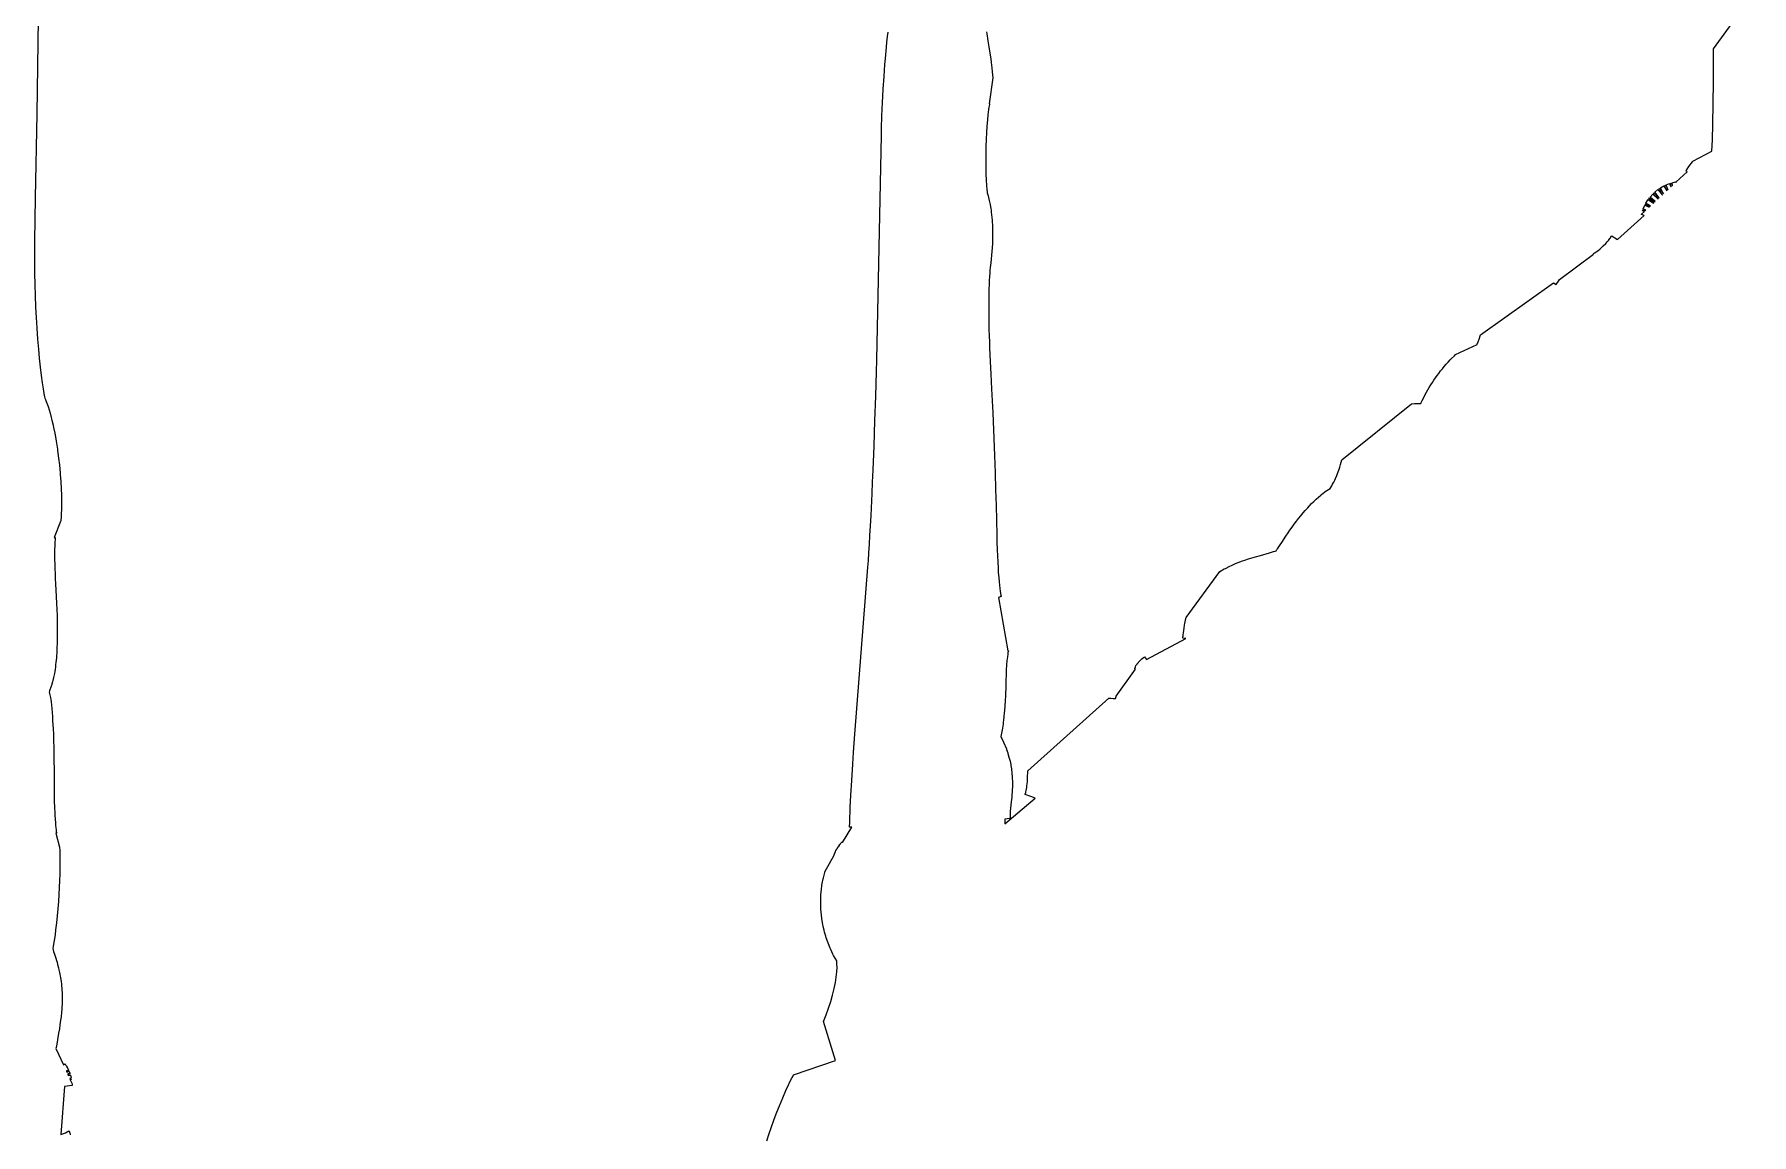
# Model space of a CAD drawing. Header units: metres. Extents: x -0.5 to 50.5, y -0.5 to 50.3.
# Drawn here: x 25.79 to 41.88, y 11.58 to 21.88 of the extents above; entities that cross this region are included whole.
import ezdxf

# ---------------------------------------------------------------- set-up
doc = ezdxf.new("R2010")
doc.units = ezdxf.units.M

msp = doc.modelspace()

# ---------------------------------------------------------------- linework, layer by layer
for p, q in [((41.5265, 21.7468), (41.8842, 22.2421)), ((25.8315, 22.0283), (25.8172, 21.14)), ((33.7882, 21.8624), (33.7932, 21.9048)), ((34.7167, 21.9088), (34.7208, 21.8713)), ((33.7682, 21.6591), (33.7778, 21.7643)), ((33.7778, 21.7643), (33.7826, 21.8114)), ((33.7826, 21.8114), (33.7882, 21.8624)), ((34.7208, 21.8713), (34.7245, 21.8437)), ((34.7245, 21.8437), (34.7276, 21.8241)), ((34.7276, 21.8241), (34.7376, 21.768)), ((34.7376, 21.768), (34.7476, 21.7066)), ((41.5267, 21.6679), (41.5265, 21.7468)), ((33.7553, 21.4879), (33.7637, 21.603)), ((33.7637, 21.603), (33.7682, 21.6591)), ((34.7476, 21.7066), (34.7553, 21.6546)), ((34.7553, 21.6546), (34.7598, 21.6204)), ((34.7598, 21.6204), (34.7658, 21.5698)), ((34.7658, 21.5698), (34.7695, 21.5325)), ((41.5261, 21.4415), (41.5267, 21.6679)), ((33.7479, 21.3699), (33.7553, 21.4879)), ((34.7737, 21.4761), (34.7392, 21.2341)), ((34.7695, 21.5325), (34.7719, 21.5043)), ((34.7719, 21.5043), (34.7737, 21.4761)), ((41.5243, 21.2333), (41.5261, 21.4415)), ((33.7384, 21.1845), (33.7413, 21.245)), ((33.7413, 21.245), (33.7443, 21.3057)), ((33.7443, 21.3057), (33.7479, 21.3699)), ((25.8172, 21.14), (25.8033, 20.3538)), ((33.7319, 21.0032), (33.736, 21.1223)), ((33.736, 21.1223), (33.7384, 21.1845)), ((34.7238, 21.0833), (34.7192, 21.0228)), ((34.7284, 21.1313), (34.7238, 21.0833)), ((34.7341, 21.1787), (34.7284, 21.1313)), ((34.7378, 21.2033), (34.7341, 21.1787)), ((34.7402, 21.215), (34.7378, 21.2033)), ((34.7392, 21.2341), (34.7438, 21.2332)), ((34.7439, 21.2282), (34.7402, 21.215)), ((34.7438, 21.2332), (34.7429, 21.2285)), ((34.7429, 21.2285), (34.7439, 21.2282)), ((41.521, 21.0429), (41.5243, 21.2333)), ((33.6868, 18.8368), (33.7304, 20.9411)), ((33.7304, 20.9411), (33.7319, 21.0032)), ((34.7157, 20.9643), (34.7128, 20.9031)), ((34.7192, 21.0228), (34.7157, 20.9643)), ((41.5166, 20.8957), (41.521, 21.0429)), ((34.7088, 20.7658), (34.7082, 20.6969)), ((34.7102, 20.8292), (34.7088, 20.7658)), ((34.7128, 20.9031), (34.7102, 20.8292)), ((41.3344, 20.6954), (41.5115, 20.7911)), ((41.5115, 20.7911), (41.5166, 20.8957)), ((34.7082, 20.6969), (34.7084, 20.6411)), ((34.7084, 20.6411), (34.7096, 20.5742)), ((41.1779, 20.5016), (41.2814, 20.5975)), ((41.2684, 20.6061), (41.2729, 20.613)), ((41.2814, 20.5975), (41.2684, 20.6061)), ((41.2729, 20.613), (41.2751, 20.6161)), ((41.2751, 20.6161), (41.2786, 20.6214)), ((41.2786, 20.6214), (41.2966, 20.6474)), ((41.2966, 20.6474), (41.3312, 20.6915)), ((41.3312, 20.6915), (41.3344, 20.6954)), ((34.7096, 20.5742), (34.7115, 20.5214)), ((34.7115, 20.5214), (34.7145, 20.4667)), ((34.7145, 20.4667), (34.7172, 20.4337)), ((41.0129, 20.4337), (41.0221, 20.4401)), ((41.0221, 20.4401), (41.0567, 20.3896)), ((41.0287, 20.4454), (41.0617, 20.4644)), ((41.0594, 20.3919), (41.0287, 20.4454)), ((41.0617, 20.4644), (41.088, 20.4184)), ((41.0685, 20.4667), (41.0788, 20.4716)), ((41.0902, 20.4205), (41.0685, 20.4667)), ((41.0788, 20.4716), (41.099, 20.4287)), ((41.0831, 20.4742), (41.1151, 20.4867)), ((41.1003, 20.4298), (41.0831, 20.4742)), ((41.1151, 20.4867), (41.1274, 20.4549)), ((41.1216, 20.4881), (41.1328, 20.4915)), ((41.1307, 20.458), (41.1216, 20.4881)), ((41.1274, 20.4549), (41.1307, 20.458)), ((41.1328, 20.4915), (41.1403, 20.4668)), ((41.1379, 20.4937), (41.1717, 20.5014)), ((41.1433, 20.4697), (41.1379, 20.4937)), ((41.1403, 20.4668), (41.1433, 20.4697)), ((41.1717, 20.5014), (41.1728, 20.4969)), ((41.1728, 20.4969), (41.1773, 20.5011)), ((41.1773, 20.5011), (41.1773, 20.5016)), ((41.1773, 20.5016), (41.1779, 20.5016)), ((25.8033, 20.3538), (25.795, 19.9484)), ((34.7172, 20.4337), (34.7206, 20.4049)), ((34.7206, 20.4049), (34.7217, 20.3989)), ((34.7217, 20.3989), (34.7296, 20.3716)), ((34.7296, 20.3716), (34.7333, 20.3573)), ((34.7333, 20.3573), (34.7405, 20.3278)), ((34.7405, 20.3278), (34.7458, 20.3027)), ((34.7458, 20.3027), (34.7484, 20.2894)), ((34.7484, 20.2894), (34.7521, 20.269)), ((40.8681, 20.2503), (40.8828, 20.2835)), ((40.8828, 20.2835), (40.923, 20.2657)), ((40.8863, 20.2887), (40.8918, 20.2988)), ((40.9252, 20.2678), (40.8863, 20.2887)), ((40.8918, 20.2988), (40.9342, 20.2761)), ((40.894, 20.3046), (40.9146, 20.3369)), ((40.936, 20.2777), (40.894, 20.3046)), ((40.9146, 20.3369), (40.965, 20.3046)), ((40.9209, 20.344), (40.9278, 20.3529)), ((40.9684, 20.3077), (40.9209, 20.344)), ((40.9278, 20.3529), (40.9768, 20.3155)), ((40.9321, 20.3597), (40.9569, 20.3874)), ((40.9791, 20.3176), (40.9321, 20.3597)), ((40.9342, 20.2761), (40.936, 20.2777)), ((40.9569, 20.3874), (41.0064, 20.343)), ((40.9624, 20.3915), (40.9704, 20.3992)), ((41.0077, 20.3441), (40.9624, 20.3915)), ((40.965, 20.3046), (40.9684, 20.3077)), ((40.9704, 20.3992), (41.0159, 20.3517)), ((40.9762, 20.4058), (41.0061, 20.43)), ((41.0182, 20.3539), (40.9762, 20.4058)), ((40.9768, 20.3155), (40.9791, 20.3176)), ((41.0061, 20.43), (41.0465, 20.38)), ((41.0064, 20.343), (41.0077, 20.3441)), ((41.0484, 20.3819), (41.0129, 20.4337)), ((41.0159, 20.3517), (41.0182, 20.3539)), ((41.0465, 20.38), (41.0484, 20.3819)), ((41.0567, 20.3896), (41.0594, 20.3919)), ((41.088, 20.4184), (41.0902, 20.4205)), ((41.099, 20.4287), (41.1003, 20.4298)), ((34.7521, 20.269), (34.7546, 20.2541)), ((34.7546, 20.2541), (34.7577, 20.2334)), ((34.7577, 20.2334), (34.7601, 20.2157)), ((34.7601, 20.2157), (34.7623, 20.1974)), ((34.7623, 20.1974), (34.7655, 20.167)), ((34.7655, 20.167), (34.7673, 20.1476)), ((34.7673, 20.1476), (34.7687, 20.128)), ((34.7687, 20.128), (34.7706, 20.096)), ((40.6272, 19.9632), (40.8756, 20.189)), ((40.8514, 20.1957), (40.8528, 20.2007)), ((40.8756, 20.189), (40.8514, 20.1957)), ((40.8528, 20.2007), (40.8801, 20.226)), ((40.8624, 20.2322), (40.8664, 20.2436)), ((40.8801, 20.226), (40.8624, 20.2322)), ((40.8664, 20.2436), (40.89, 20.2352)), ((40.894, 20.2389), (40.8681, 20.2503)), ((40.89, 20.2352), (40.894, 20.2389)), ((40.923, 20.2657), (40.9252, 20.2678)), ((34.7706, 20.096), (34.7716, 20.0743)), ((34.7725, 19.9742), (34.7709, 19.9243)), ((34.7716, 20.0743), (34.7726, 20.0292)), ((34.7727, 19.9917), (34.7725, 19.9742)), ((34.7726, 20.0292), (34.7727, 19.9917)), ((40.5313, 19.9411), (40.5415, 19.9528)), ((40.5415, 19.9528), (40.5563, 19.971)), ((40.5563, 19.971), (40.5625, 19.9794)), ((40.5625, 19.9794), (40.5631, 19.9808)), ((40.5631, 19.9808), (40.5634, 19.9806)), ((40.5634, 19.9806), (40.566, 19.9855)), ((40.566, 19.9855), (40.5663, 19.9854)), ((40.5663, 19.9854), (40.5716, 19.9948)), ((40.5716, 19.9948), (40.5724, 19.9943)), ((40.5724, 19.9943), (40.5737, 19.9963)), ((40.5737, 19.9963), (40.603, 19.9769)), ((40.603, 19.9769), (40.6272, 19.9632)), ((25.795, 19.9484), (25.7942, 19.8447)), ((25.7942, 19.8447), (25.7945, 19.7446)), ((34.7633, 19.815), (34.7594, 19.7778)), ((34.7664, 19.8506), (34.7633, 19.815)), ((34.7688, 19.885), (34.7664, 19.8506)), ((34.7709, 19.9243), (34.7688, 19.885)), ((40.0849, 19.587), (40.4026, 19.8259)), ((40.4005, 19.8293), (40.4024, 19.8305)), ((40.4026, 19.8259), (40.4005, 19.8293)), ((40.402, 19.8313), (40.4093, 19.8352)), ((40.4024, 19.8305), (40.402, 19.8313)), ((40.4092, 19.8354), (40.4129, 19.8371)), ((40.4093, 19.8352), (40.4092, 19.8354)), ((40.4127, 19.8376), (40.4169, 19.8394)), ((40.4129, 19.8371), (40.4127, 19.8376)), ((40.4169, 19.8394), (40.4284, 19.8472)), ((40.4284, 19.8472), (40.4417, 19.8573)), ((40.4417, 19.8573), (40.464, 19.8757)), ((40.464, 19.8757), (40.4788, 19.8887)), ((40.4788, 19.8887), (40.4937, 19.9026)), ((40.4937, 19.9026), (40.5168, 19.9257)), ((40.5168, 19.9257), (40.5313, 19.9411)), ((25.7945, 19.7446), (25.7959, 19.6489)), ((25.7959, 19.6489), (25.7985, 19.5381)), ((34.745, 19.6519), (34.7427, 19.6162)), ((34.7468, 19.6742), (34.745, 19.6519)), ((34.7496, 19.701), (34.7468, 19.6742)), ((34.7551, 19.7429), (34.7496, 19.701)), ((34.7594, 19.7778), (34.7551, 19.7429)), ((25.7985, 19.5381), (25.8017, 19.44)), ((34.7381, 19.4933), (34.7373, 19.4531)), ((34.7397, 19.544), (34.7381, 19.4933)), ((34.741, 19.5792), (34.7397, 19.544)), ((34.7427, 19.6162), (34.741, 19.5792)), ((39.3436, 19.0693), (40.028, 19.5565)), ((40.028, 19.5565), (40.0524, 19.5403)), ((40.0524, 19.5403), (40.0589, 19.55)), ((40.0589, 19.55), (40.0738, 19.5716)), ((40.0738, 19.5716), (40.0849, 19.587)), ((25.8017, 19.44), (25.8063, 19.3295)), ((25.8063, 19.3295), (25.8112, 19.234)), ((34.7367, 19.3981), (34.7363, 19.35)), ((34.7363, 19.35), (34.7364, 19.2954)), ((34.7373, 19.4531), (34.7367, 19.3981)), ((25.8112, 19.234), (25.8173, 19.1335)), ((34.7364, 19.2954), (34.7368, 19.2394)), ((34.7368, 19.2394), (34.7375, 19.1817)), ((34.7375, 19.1817), (34.7386, 19.1233)), ((25.8173, 19.1335), (25.8245, 19.0289)), ((25.8245, 19.0289), (25.832, 18.9354)), ((34.7386, 19.1233), (34.7402, 19.0598)), ((34.7402, 19.0598), (34.7419, 19.0006)), ((34.7419, 19.0006), (34.7439, 18.9455)), ((39.3126, 18.9819), (39.3213, 19.0044)), ((39.3213, 19.0044), (39.3302, 19.0295)), ((39.3302, 19.0295), (39.3436, 19.0693)), ((25.832, 18.9354), (25.8396, 18.8521)), ((25.8396, 18.8521), (25.8482, 18.7688)), ((33.6841, 18.7237), (33.6868, 18.8368)), ((34.7439, 18.9455), (34.7464, 18.8852)), ((34.7464, 18.8852), (34.7494, 18.8214)), ((39.0397, 18.8143), (39.0587, 18.8347)), ((39.0587, 18.8347), (39.0733, 18.8497)), ((39.0733, 18.8497), (39.0988, 18.8746)), ((39.0988, 18.8746), (39.1105, 18.8856)), ((39.1105, 18.8856), (39.312, 18.9805)), ((39.312, 18.9805), (39.3126, 18.9819)), ((25.8482, 18.7688), (25.8575, 18.6893)), ((25.8575, 18.6893), (25.8669, 18.62)), ((33.6778, 18.4948), (33.6841, 18.7237)), ((34.7494, 18.8214), (34.7561, 18.7012)), ((34.7561, 18.7012), (34.7633, 18.5632)), ((38.9073, 18.6461), (38.9215, 18.6665)), ((38.9215, 18.6665), (38.9387, 18.6905)), ((38.9387, 18.6905), (38.9526, 18.7094)), ((38.9526, 18.7094), (38.9703, 18.7323)), ((38.9703, 18.7323), (38.9866, 18.7527)), ((38.9866, 18.7527), (39.0045, 18.7743)), ((39.0045, 18.7743), (39.0231, 18.7958)), ((39.0231, 18.7958), (39.0397, 18.8143)), ((25.8669, 18.62), (25.8754, 18.5652)), ((25.8754, 18.5652), (25.8837, 18.5195)), ((25.8837, 18.5195), (25.8905, 18.4887)), ((34.7633, 18.5632), (34.7738, 18.3385)), ((38.812, 18.4844), (38.8227, 18.5052)), ((38.8227, 18.5052), (38.8369, 18.5318)), ((38.8369, 18.5318), (38.8502, 18.5552)), ((38.8502, 18.5552), (38.8639, 18.5783)), ((38.8639, 18.5783), (38.879, 18.6028)), ((38.879, 18.6028), (38.8925, 18.6239)), ((38.8925, 18.6239), (38.9073, 18.6461)), ((25.8905, 18.4887), (25.8934, 18.4782)), ((25.8934, 18.4782), (25.898, 18.4658)), ((25.898, 18.4658), (25.9061, 18.4455)), ((25.9061, 18.4455), (25.9229, 18.3986)), ((25.9229, 18.3986), (25.9326, 18.3683)), ((25.9326, 18.3683), (25.9419, 18.3368)), ((33.6705, 18.2642), (33.6778, 18.4948)), ((38.0434, 17.8982), (38.6976, 18.4249)), ((38.6976, 18.4249), (38.7261, 18.4263)), ((38.7261, 18.4263), (38.762, 18.4275)), ((38.762, 18.4275), (38.7857, 18.428)), ((38.7857, 18.428), (38.789, 18.4358)), ((38.789, 18.4358), (38.7972, 18.4539)), ((38.7972, 18.4539), (38.812, 18.4844)), ((25.9419, 18.3368), (25.9531, 18.2953)), ((25.9531, 18.2953), (25.9595, 18.2696)), ((25.9595, 18.2696), (25.9702, 18.2232)), ((25.9702, 18.2232), (25.9744, 18.2033)), ((25.9744, 18.2033), (25.985, 18.1508)), ((33.6622, 18.0301), (33.6705, 18.2642)), ((34.7738, 18.3385), (34.7805, 18.1801)), ((25.985, 18.1508), (25.9885, 18.1324)), ((25.9885, 18.1324), (25.9988, 18.073)), ((25.9988, 18.073), (26.0098, 18.0008)), ((33.6531, 17.8019), (33.6622, 18.0301)), ((34.7805, 18.1801), (34.7899, 17.9388)), ((26.0098, 18.0008), (26.0117, 17.9875)), ((26.0117, 17.9875), (26.0214, 17.9138)), ((26.0214, 17.9138), (26.0284, 17.8523)), ((34.7899, 17.9388), (34.7956, 17.7776)), ((38.0318, 17.8553), (38.0434, 17.8982)), ((26.0284, 17.8523), (26.0359, 17.774)), ((26.0359, 17.774), (26.0371, 17.7606)), ((26.0371, 17.7606), (26.0417, 17.7006)), ((26.0417, 17.7006), (26.0426, 17.6864)), ((33.6484, 17.6913), (33.6531, 17.8019)), ((34.7956, 17.7776), (34.8007, 17.621)), ((37.9688, 17.6907), (37.978, 17.7095)), ((37.978, 17.7095), (37.9854, 17.7259)), ((37.9854, 17.7259), (37.9968, 17.753)), ((37.9968, 17.753), (38.0046, 17.7731)), ((38.0046, 17.7731), (38.015, 17.8021)), ((38.015, 17.8021), (38.0244, 17.8308)), ((38.0244, 17.8308), (38.0318, 17.8553)), ((26.0426, 17.6864), (26.0456, 17.6337)), ((26.0456, 17.6337), (26.0482, 17.5624)), ((26.0482, 17.5624), (26.0487, 17.5448)), ((26.0487, 17.5448), (26.0492, 17.4958)), ((33.6337, 17.3782), (33.6436, 17.5835)), ((33.6436, 17.5835), (33.6484, 17.6913)), ((34.8007, 17.621), (34.8049, 17.4734)), ((37.8035, 17.5312), (37.8254, 17.5511)), ((37.8254, 17.5511), (37.8467, 17.5696)), ((37.8467, 17.5696), (37.8527, 17.5745)), ((37.8527, 17.5745), (37.885, 17.5997)), ((37.885, 17.5997), (37.8891, 17.6028)), ((37.8891, 17.6028), (37.9341, 17.6326)), ((37.9341, 17.6326), (37.9431, 17.6454)), ((37.9431, 17.6454), (37.9496, 17.6558)), ((37.9496, 17.6558), (37.9583, 17.6709)), ((37.9583, 17.6709), (37.9688, 17.6907)), ((26.0467, 17.4008), (26.0447, 17.369)), ((26.048, 17.4292), (26.0467, 17.4008)), ((26.049, 17.4711), (26.048, 17.4292)), ((26.0492, 17.4958), (26.049, 17.4711)), ((33.6287, 17.2828), (33.6337, 17.3782)), ((34.8049, 17.4734), (34.8084, 17.3345)), ((37.6598, 17.376), (37.6823, 17.4029)), ((37.6823, 17.4029), (37.7016, 17.4252)), ((37.7016, 17.4252), (37.725, 17.4514)), ((37.725, 17.4514), (37.7371, 17.4645)), ((37.7371, 17.4645), (37.7612, 17.4897)), ((37.7612, 17.4897), (37.7816, 17.5102)), ((37.7816, 17.5102), (37.8035, 17.5312)), ((26.0403, 17.3232), (25.9793, 17.1733)), ((26.041, 17.3292), (26.0403, 17.3232)), ((26.0447, 17.369), (26.041, 17.3292)), ((33.6236, 17.1915), (33.6287, 17.2828)), ((34.8084, 17.3345), (34.8113, 17.1984)), ((37.5204, 17.1861), (37.5407, 17.2167)), ((37.5407, 17.2167), (37.5578, 17.2416)), ((37.5578, 17.2416), (37.5783, 17.2703)), ((37.5783, 17.2703), (37.5991, 17.2986)), ((37.5991, 17.2986), (37.6201, 17.3263)), ((37.6201, 17.3263), (37.6378, 17.3489)), ((37.6378, 17.3489), (37.6598, 17.376)), ((25.9793, 17.1733), (25.9904, 17.1721)), ((25.9841, 17.0615), (25.9838, 17.0291)), ((25.9848, 17.0937), (25.9841, 17.0615)), ((25.9856, 17.1128), (25.9848, 17.0937)), ((25.9866, 17.1322), (25.9856, 17.1128)), ((25.988, 17.1505), (25.9866, 17.1322)), ((25.9889, 17.1589), (25.988, 17.1505)), ((25.9899, 17.1641), (25.9889, 17.1589)), ((25.9903, 17.1694), (25.9896, 17.1642)), ((25.9896, 17.1642), (25.9899, 17.1641)), ((25.9904, 17.1721), (25.9901, 17.1694)), ((25.9901, 17.1694), (25.9903, 17.1694)), ((33.6137, 17.028), (33.6189, 17.1098)), ((33.6189, 17.1098), (33.6236, 17.1915)), ((34.8113, 17.1984), (34.8132, 17.1279)), ((34.8132, 17.1279), (34.8154, 17.0582)), ((34.8154, 17.0582), (34.8175, 17.002)), ((37.4281, 17.0491), (37.4359, 17.0587)), ((37.4359, 17.0587), (37.4411, 17.0653)), ((37.4411, 17.0653), (37.4557, 17.0858)), ((37.4557, 17.0858), (37.4681, 17.1042)), ((37.4681, 17.1042), (37.4814, 17.1245)), ((37.4814, 17.1245), (37.5204, 17.1861)), ((25.9838, 17.0291), (25.9839, 17.0036)), ((25.9839, 17.0036), (25.9844, 16.9602)), ((25.9844, 16.9602), (25.9851, 16.9249)), ((25.9851, 16.9249), (25.9864, 16.8823)), ((33.4822, 15.3323), (33.6043, 16.8951)), ((33.6043, 16.8951), (33.6088, 16.9561)), ((33.6088, 16.9561), (33.6137, 17.028)), ((34.8175, 17.002), (34.8201, 16.945)), ((34.8201, 16.945), (34.8233, 16.8858)), ((36.9533, 16.8836), (36.9937, 16.9038)), ((36.9937, 16.9038), (37.0104, 16.9115)), ((37.0104, 16.9115), (37.0416, 16.925)), ((37.0416, 16.925), (37.0645, 16.9342)), ((37.0645, 16.9342), (37.089, 16.9436)), ((37.089, 16.9436), (37.1148, 16.953)), ((37.1148, 16.953), (37.1344, 16.9598)), ((37.1344, 16.9598), (37.1694, 16.9713)), ((37.1694, 16.9713), (37.2355, 16.9916)), ((37.2355, 16.9916), (37.2821, 17.0049)), ((37.2821, 17.0049), (37.3659, 17.0282)), ((37.3659, 17.0282), (37.3863, 17.0342)), ((37.3863, 17.0342), (37.4054, 17.0405)), ((37.4054, 17.0405), (37.4184, 17.0451)), ((37.4184, 17.0451), (37.4281, 17.0491)), ((25.9864, 16.8823), (25.9882, 16.8321)), ((25.9882, 16.8321), (25.99, 16.7891)), ((25.99, 16.7891), (25.9925, 16.7391)), ((25.9925, 16.7391), (25.9991, 16.6184)), ((34.8233, 16.8858), (34.8258, 16.8452)), ((34.8258, 16.8452), (34.8294, 16.7973)), ((34.8294, 16.7973), (34.8329, 16.7568)), ((34.8329, 16.7568), (34.8361, 16.7253)), ((36.5864, 16.4229), (36.9003, 16.8531)), ((36.9003, 16.8531), (36.9424, 16.8777)), ((36.9424, 16.8777), (36.9533, 16.8836)), ((25.9991, 16.6184), (26.0023, 16.5558)), ((34.8539, 16.6186), (34.828, 16.6114)), ((34.828, 16.6114), (34.9144, 16.1112)), ((34.8361, 16.7253), (34.8399, 16.6936)), ((34.8399, 16.6936), (34.8434, 16.6686)), ((34.8434, 16.6686), (34.8469, 16.648)), ((34.8469, 16.648), (34.8499, 16.6327)), ((34.8499, 16.6327), (34.8504, 16.6315)), ((34.8504, 16.6315), (34.8503, 16.6314)), ((34.8503, 16.6314), (34.8528, 16.6242)), ((34.8528, 16.6242), (34.8523, 16.6241)), ((34.8523, 16.6241), (34.8539, 16.6186)), ((26.0023, 16.5558), (26.0047, 16.4971)), ((26.0047, 16.4971), (26.0066, 16.4406)), ((26.0066, 16.4406), (26.0082, 16.3825)), ((36.5741, 16.3686), (36.5839, 16.4131)), ((36.5839, 16.4131), (36.5864, 16.4229)), ((26.0082, 16.3825), (26.009, 16.3332)), ((26.009, 16.3332), (26.0093, 16.2806)), ((26.0093, 16.2806), (26.009, 16.2299)), ((36.5562, 16.2484), (36.5574, 16.2524)), ((36.5574, 16.2524), (36.5586, 16.2616)), ((36.5586, 16.2616), (36.5607, 16.281)), ((36.5607, 16.281), (36.5634, 16.3025)), ((36.5634, 16.3025), (36.5662, 16.3222)), ((36.5662, 16.3222), (36.5714, 16.3542)), ((36.5714, 16.3542), (36.5741, 16.3686)), ((26.0041, 16.0924), (26.0023, 16.0664)), ((26.0063, 16.1352), (26.0041, 16.0924)), ((26.0082, 16.1847), (26.0063, 16.1352)), ((26.009, 16.2299), (26.0082, 16.1847)), ((34.9166, 16.0942), (34.9141, 16.0788)), ((34.9144, 16.1112), (34.9204, 16.1098)), ((34.9204, 16.1098), (34.9166, 16.0942)), ((36.2154, 16.0295), (36.5834, 16.227)), ((36.5545, 16.2372), (36.5562, 16.2453)), ((36.5554, 16.237), (36.5545, 16.2372)), ((36.5546, 16.2308), (36.5554, 16.237)), ((36.5834, 16.227), (36.5546, 16.2308)), ((36.556, 16.2454), (36.5567, 16.2482)), ((36.5562, 16.2453), (36.556, 16.2454)), ((36.5567, 16.2482), (36.5562, 16.2484)), ((25.9885, 15.94), (25.9849, 15.9178)), ((25.9912, 15.9591), (25.9885, 15.94)), ((25.9939, 15.9799), (25.9912, 15.9591)), ((25.9967, 16.0039), (25.9939, 15.9799)), ((25.9984, 16.0207), (25.9967, 16.0039)), ((26.001, 16.0495), (25.9984, 16.0207)), ((26.0023, 16.0664), (26.001, 16.0495)), ((34.9003, 15.9302), (34.8981, 15.8869)), ((34.9036, 15.9791), (34.9003, 15.9302)), ((34.9068, 16.0173), (34.9036, 15.9791)), ((34.9107, 16.0539), (34.9068, 16.0173)), ((34.9141, 16.0788), (34.9107, 16.0539)), ((35.9311, 15.6882), (36.1097, 15.9408)), ((36.1038, 15.9438), (36.1058, 15.9487)), ((36.1041, 15.9436), (36.1038, 15.9438)), ((36.1038, 15.9429), (36.1041, 15.9436)), ((36.1097, 15.9408), (36.1038, 15.9429)), ((36.1055, 15.9488), (36.1075, 15.9531)), ((36.1058, 15.9487), (36.1055, 15.9488)), ((36.1075, 15.9531), (36.1102, 15.9628)), ((36.1102, 15.9628), (36.1131, 15.9746)), ((36.1131, 15.9746), (36.1215, 15.9791)), ((36.1215, 15.9791), (36.1268, 15.9871)), ((36.1268, 15.9871), (36.127, 15.987)), ((36.127, 15.987), (36.1283, 15.9889)), ((36.1281, 15.989), (36.1388, 16.0028)), ((36.1283, 15.9889), (36.1281, 15.989)), ((36.1388, 16.0028), (36.1389, 16.0027)), ((36.1389, 16.0027), (36.1395, 16.0036)), ((36.1395, 16.0036), (36.1513, 16.0166)), ((36.1513, 16.0166), (36.1545, 16.02)), ((36.1544, 16.0201), (36.1678, 16.0331)), ((36.1545, 16.02), (36.1544, 16.0201)), ((36.1678, 16.0331), (36.168, 16.0329)), ((36.168, 16.0329), (36.1707, 16.0354)), ((36.1706, 16.0355), (36.1857, 16.0478)), ((36.1707, 16.0354), (36.1706, 16.0355)), ((36.1857, 16.0478), (36.196, 16.0555)), ((36.196, 16.0555), (36.2154, 16.0295)), ((25.9523, 15.7803), (25.9369, 15.736)), ((25.9547, 15.788), (25.9523, 15.7803)), ((25.9641, 15.8208), (25.9547, 15.788)), ((25.967, 15.832), (25.9641, 15.8208)), ((25.974, 15.8614), (25.967, 15.832)), ((25.9767, 15.8739), (25.974, 15.8614)), ((25.9817, 15.8997), (25.9767, 15.8739)), ((25.9849, 15.9178), (25.9817, 15.8997)), ((34.8965, 15.838), (34.8953, 15.7561)), ((34.8981, 15.8869), (34.8965, 15.838)), ((25.9369, 15.736), (25.9326, 15.7245)), ((25.9326, 15.7245), (25.9445, 15.6745)), ((25.9445, 15.6745), (25.9473, 15.6561)), ((25.9473, 15.6561), (25.9504, 15.634)), ((25.9504, 15.634), (25.9539, 15.6038)), ((34.8913, 15.6492), (34.8875, 15.5909)), ((34.8931, 15.6869), (34.8913, 15.6492)), ((34.8944, 15.7219), (34.8931, 15.6869)), ((34.8953, 15.7561), (34.8944, 15.7219)), ((35.1036, 14.9879), (35.8614, 15.6684)), ((35.8614, 15.6684), (35.8806, 15.6672)), ((35.8806, 15.6672), (35.9013, 15.6664)), ((35.9013, 15.6664), (35.9248, 15.666)), ((35.9248, 15.666), (35.93, 15.6847)), ((35.93, 15.6847), (35.9311, 15.6882)), ((25.9539, 15.6038), (25.9574, 15.5697)), ((25.9574, 15.5697), (25.9606, 15.5328)), ((25.9606, 15.5328), (25.9633, 15.4977)), ((25.9633, 15.4977), (25.9658, 15.4597)), ((25.9658, 15.4597), (25.9703, 15.3763)), ((34.8751, 15.4634), (34.8725, 15.4434)), ((34.879, 15.4969), (34.8751, 15.4634)), ((34.882, 15.5262), (34.879, 15.4969)), ((34.8848, 15.5568), (34.882, 15.5262)), ((34.8875, 15.5909), (34.8848, 15.5568)), ((25.9703, 15.3763), (25.9722, 15.3332)), ((25.9722, 15.3332), (25.9739, 15.2853)), ((33.4698, 15.1615), (33.4822, 15.3323)), ((34.8529, 15.3261), (34.8489, 15.3085)), ((34.8489, 15.3085), (34.8534, 15.3004)), ((34.8558, 15.3404), (34.8529, 15.3261)), ((34.8534, 15.3004), (34.8584, 15.2909)), ((34.8616, 15.3713), (34.8558, 15.3404)), ((34.8584, 15.2909), (34.8755, 15.256)), ((34.8644, 15.3885), (34.8616, 15.3713)), ((34.87, 15.4251), (34.8644, 15.3885)), ((34.8725, 15.4434), (34.87, 15.4251)), ((25.9739, 15.2853), (25.9765, 15.1908)), ((25.9765, 15.1908), (25.9781, 15.0949)), ((33.4621, 15.0511), (33.4698, 15.1615)), ((34.8755, 15.256), (34.8875, 15.2285)), ((34.8875, 15.2285), (34.8907, 15.2206)), ((34.8907, 15.2206), (34.9013, 15.1937)), ((34.9013, 15.1937), (34.904, 15.1863)), ((34.904, 15.1863), (34.9139, 15.1572)), ((34.9139, 15.1572), (34.916, 15.1508)), ((34.916, 15.1508), (34.9258, 15.117)), ((25.9781, 15.0949), (25.9787, 14.9906)), ((25.9787, 14.9906), (25.9785, 14.8965)), ((33.4521, 14.8966), (33.4621, 15.0511)), ((34.9258, 15.117), (34.9332, 15.0874)), ((34.9332, 15.0874), (34.9355, 15.0771)), ((34.9355, 15.0771), (34.9419, 15.0455)), ((34.9419, 15.0455), (34.9432, 15.0382)), ((34.9432, 15.0382), (34.9481, 15.0072)), ((34.9481, 15.0072), (34.9493, 14.998)), ((34.9493, 14.998), (34.9524, 14.972)), ((34.9524, 14.972), (34.9533, 14.9623)), ((35.1004, 14.9204), (35.1036, 14.9879)), ((25.9785, 14.8965), (25.9787, 14.851)), ((25.9787, 14.851), (25.9792, 14.8073)), ((25.9792, 14.8073), (25.981, 14.7121)), ((33.4441, 14.761), (33.4521, 14.8966)), ((34.9533, 14.9623), (34.9554, 14.9354)), ((34.9554, 14.9354), (34.9564, 14.9195)), ((34.957, 14.8167), (34.9559, 14.7941)), ((34.9564, 14.9195), (34.9576, 14.889)), ((34.9575, 14.8307), (34.957, 14.8167)), ((34.9578, 14.866), (34.9575, 14.8307)), ((34.9576, 14.889), (34.9578, 14.866)), ((35.085, 14.7912), (35.0877, 14.8039)), ((35.0877, 14.8039), (35.092, 14.8305)), ((35.092, 14.8305), (35.0943, 14.8481)), ((35.0943, 14.8481), (35.0981, 14.8861)), ((35.0981, 14.8861), (35.1004, 14.9204)), ((25.981, 14.7121), (25.9834, 14.6357)), ((33.4368, 14.6101), (33.4382, 14.6447)), ((33.4382, 14.6447), (33.4441, 14.761)), ((34.8868, 14.4911), (35.1719, 14.7323)), ((34.9474, 14.6972), (34.9399, 14.6366)), ((34.952, 14.7406), (34.9474, 14.6972)), ((34.9536, 14.7596), (34.952, 14.7406)), ((34.9559, 14.7941), (34.9536, 14.7596)), ((35.0775, 14.7653), (35.0786, 14.7689)), ((35.1306, 14.7485), (35.0775, 14.7653)), ((35.0778, 14.7692), (35.0815, 14.7789)), ((35.0786, 14.7689), (35.0778, 14.7692)), ((35.0811, 14.7791), (35.0829, 14.7828)), ((35.0815, 14.7789), (35.0811, 14.7791)), ((35.0829, 14.7828), (35.085, 14.7912)), ((35.1719, 14.7323), (35.1306, 14.7485)), ((25.9834, 14.6357), (25.9848, 14.6035)), ((25.9848, 14.6035), (25.9866, 14.5686)), ((25.9866, 14.5686), (25.9886, 14.5342)), ((25.9886, 14.5342), (25.9909, 14.4996)), ((25.9909, 14.4996), (25.9929, 14.475)), ((33.433, 14.4747), (33.4339, 14.4927)), ((33.4339, 14.4927), (33.4346, 14.5423)), ((33.4346, 14.5423), (33.4368, 14.6101)), ((34.9292, 14.5405), (34.8862, 14.5348)), ((34.8862, 14.5348), (34.8868, 14.4911)), ((34.9373, 14.5411), (34.9292, 14.5405)), ((34.936, 14.5877), (34.9357, 14.5708)), ((34.9357, 14.5708), (34.9359, 14.56)), ((34.9359, 14.56), (34.9362, 14.5561)), ((34.9373, 14.6096), (34.936, 14.5877)), ((34.9362, 14.5561), (34.9378, 14.5478)), ((34.9378, 14.5478), (34.9372, 14.5477)), ((34.9372, 14.5477), (34.938, 14.5417)), ((34.9399, 14.6366), (34.9373, 14.6096)), ((34.938, 14.5417), (34.9373, 14.5416)), ((34.9373, 14.5416), (34.9373, 14.5411)), ((25.9929, 14.475), (25.9945, 14.4582)), ((25.9945, 14.4582), (25.9973, 14.4327)), ((26.0015, 14.4045), (25.996, 14.4036)), ((25.996, 14.4036), (26.0296, 14.2738)), ((25.9973, 14.4327), (25.9987, 14.4216)), ((25.9987, 14.4216), (25.9996, 14.4162)), ((25.9996, 14.4162), (26.0005, 14.4123)), ((26.0005, 14.4123), (26.0003, 14.4123)), ((26.0003, 14.4123), (26.0014, 14.4066)), ((26.0014, 14.4066), (26.0011, 14.4065)), ((26.0011, 14.4065), (26.0015, 14.4045)), ((33.3481, 14.3068), (33.3614, 14.3219)), ((33.3614, 14.3219), (33.3674, 14.3166)), ((33.3674, 14.3166), (33.4534, 14.4597)), ((33.4317, 14.4638), (33.433, 14.4747)), ((33.432, 14.4637), (33.4317, 14.4638)), ((33.4318, 14.4615), (33.432, 14.4637)), ((33.4534, 14.4597), (33.4318, 14.4615)), ((26.0296, 14.2738), (26.0319, 14.2414)), ((26.0319, 14.2414), (26.0332, 14.214)), ((26.0332, 14.214), (26.0339, 14.1905)), ((26.0339, 14.1905), (26.0345, 14.1426)), ((33.2014, 14.0416), (33.2874, 14.197)), ((33.2874, 14.197), (33.2875, 14.1974)), ((33.2875, 14.1974), (33.2876, 14.1974)), ((33.2876, 14.1974), (33.288, 14.1981)), ((33.288, 14.1981), (33.2887, 14.2005)), ((33.2885, 14.2006), (33.2953, 14.2198)), ((33.2887, 14.2005), (33.2885, 14.2006)), ((33.2953, 14.2198), (33.2956, 14.2198)), ((33.2956, 14.2198), (33.3001, 14.2305)), ((33.3001, 14.2305), (33.305, 14.2411)), ((33.305, 14.2411), (33.312, 14.2542)), ((33.312, 14.2542), (33.3121, 14.2542)), ((33.3121, 14.2542), (33.3153, 14.2597)), ((33.3151, 14.2598), (33.3241, 14.2742)), ((33.3153, 14.2597), (33.3151, 14.2598)), ((33.3241, 14.2742), (33.3243, 14.2741)), ((33.3243, 14.2741), (33.3296, 14.282)), ((33.3296, 14.282), (33.3331, 14.2796)), ((33.3302, 14.2832), (33.3417, 14.2989)), ((33.3337, 14.2806), (33.3302, 14.2832)), ((33.3331, 14.2796), (33.3337, 14.2806)), ((33.3417, 14.2989), (33.3419, 14.2987)), ((33.3419, 14.2987), (33.3474, 14.3054)), ((33.3474, 14.3054), (33.3481, 14.3068)), ((26.0327, 14.022), (26.0304, 13.9612)), ((26.0341, 14.08), (26.0327, 14.022)), ((26.0345, 14.1426), (26.0341, 14.08)), ((33.1869, 13.9866), (33.1999, 14.0365)), ((33.1999, 14.0365), (33.2014, 14.0416)), ((26.0274, 13.895), (26.0235, 13.8291)), ((26.0304, 13.9612), (26.0274, 13.895)), ((33.1644, 13.8238), (33.1668, 13.8582)), ((33.1668, 13.8582), (33.1683, 13.8734)), ((33.1683, 13.8734), (33.1739, 13.9175)), ((33.1739, 13.9175), (33.1762, 13.9322)), ((33.1762, 13.9322), (33.1845, 13.9759)), ((33.1845, 13.9759), (33.1869, 13.9866)), ((26.0136, 13.6956), (26.0079, 13.6312)), ((26.019, 13.7646), (26.0136, 13.6956)), ((26.0235, 13.8291), (26.019, 13.7646)), ((33.1627, 13.7651), (33.1634, 13.8036)), ((33.1628, 13.7446), (33.1627, 13.7651)), ((33.1637, 13.7137), (33.1628, 13.7446)), ((33.1634, 13.8036), (33.1644, 13.8238)), ((33.1646, 13.695), (33.1637, 13.7137)), ((33.1673, 13.6603), (33.1646, 13.695)), ((26.001, 13.5632), (25.9938, 13.499)), ((26.0079, 13.6312), (26.001, 13.5632)), ((33.1694, 13.6384), (33.1673, 13.6603)), ((33.1735, 13.605), (33.1694, 13.6384)), ((33.1767, 13.5832), (33.1735, 13.605)), ((33.1825, 13.55), (33.1767, 13.5832)), ((33.1864, 13.53), (33.1825, 13.55)), ((33.1941, 13.4951), (33.1864, 13.53)), ((25.9773, 13.3821), (25.9707, 13.3438)), ((25.98, 13.399), (25.9773, 13.3821)), ((25.9879, 13.4529), (25.98, 13.399)), ((25.9938, 13.499), (25.9879, 13.4529)), ((33.1987, 13.4767), (33.1941, 13.4951)), ((33.209, 13.4394), (33.1987, 13.4767)), ((33.2142, 13.4223), (33.209, 13.4394)), ((33.2275, 13.383), (33.2142, 13.4223)), ((33.2335, 13.367), (33.2275, 13.383)), ((33.2503, 13.3257), (33.2335, 13.367)), ((25.9707, 13.3438), (25.967, 13.3248)), ((25.967, 13.3248), (25.9749, 13.2957)), ((25.9749, 13.2957), (25.9852, 13.2627)), ((25.9852, 13.2627), (25.9952, 13.2327)), ((25.9952, 13.2327), (26.0023, 13.21)), ((26.0023, 13.21), (26.0068, 13.1951)), ((26.0068, 13.1951), (26.0122, 13.1755)), ((33.2557, 13.3134), (33.2503, 13.3257)), ((33.2768, 13.2699), (33.2557, 13.3134)), ((33.2824, 13.2593), (33.2768, 13.2699)), ((33.3116, 13.2091), (33.2824, 13.2593)), ((33.3126, 13.203), (33.3116, 13.2091)), ((33.3145, 13.1788), (33.3126, 13.203)), ((26.0122, 13.1755), (26.0208, 13.1423)), ((26.0208, 13.1423), (26.0248, 13.1255)), ((26.0248, 13.1255), (26.0308, 13.0982)), ((26.0308, 13.0982), (26.0338, 13.0831)), ((26.0338, 13.0831), (26.0373, 13.0637)), ((26.0373, 13.0637), (26.0394, 13.0512)), ((26.0394, 13.0512), (26.0427, 13.0297)), ((33.2992, 13.0054), (33.3071, 13.0561)), ((33.3071, 13.0561), (33.3124, 13.1053)), ((33.3124, 13.1053), (33.3147, 13.1465)), ((33.3147, 13.1465), (33.3145, 13.1788)), ((26.0427, 13.0297), (26.0448, 13.0144)), ((26.0448, 13.0144), (26.0478, 12.9895)), ((26.0478, 12.9895), (26.0494, 12.9738)), ((26.0494, 12.9738), (26.0513, 12.952)), ((26.0513, 12.952), (26.0523, 12.9377)), ((26.0523, 12.9377), (26.0537, 12.9097)), ((26.0537, 12.9097), (26.0546, 12.8761)), ((26.0546, 12.8761), (26.0547, 12.8561)), ((33.2558, 12.8274), (33.2729, 12.8871)), ((33.2729, 12.8871), (33.2877, 12.9483)), ((33.2877, 12.9483), (33.2992, 13.0054)), ((26.0487, 12.7274), (26.0443, 12.6836)), ((26.0511, 12.7573), (26.0487, 12.7274)), ((26.0523, 12.7766), (26.0511, 12.7573)), ((26.0535, 12.8002), (26.0523, 12.7766)), ((26.0542, 12.8186), (26.0535, 12.8002)), ((26.0546, 12.8341), (26.0542, 12.8186)), ((26.0547, 12.8561), (26.0546, 12.8341)), ((33.2123, 12.7016), (33.2352, 12.7642)), ((33.2352, 12.7642), (33.2558, 12.8274)), ((26.0287, 12.5721), (26.022, 12.5324)), ((26.0345, 12.6089), (26.0287, 12.5721)), ((26.0404, 12.6516), (26.0345, 12.6089)), ((26.0443, 12.6836), (26.0404, 12.6516)), ((33.1878, 12.6416), (33.2123, 12.7016)), ((33.2995, 12.2754), (33.1878, 12.6416)), ((25.9981, 12.3967), (25.9969, 12.388)), ((26.0034, 12.4286), (25.9981, 12.3967)), ((26.022, 12.5324), (26.0034, 12.4286)), ((25.9969, 12.388), (26.0671, 12.234)), ((26.0671, 12.234), (26.0802, 12.2439)), ((26.0802, 12.2439), (26.0815, 12.2422)), ((26.0815, 12.2422), (26.0817, 12.2423)), ((26.0817, 12.2423), (26.0841, 12.239)), ((26.0841, 12.239), (26.0843, 12.2391)), ((26.0843, 12.2391), (26.0867, 12.2355)), ((26.0867, 12.2355), (26.087, 12.2358)), ((26.087, 12.2358), (26.0897, 12.2314)), ((26.0897, 12.2314), (26.0937, 12.2261)), ((32.9072, 12.1414), (33.2995, 12.2754)), ((26.1137, 12.1859), (26.0934, 12.1764)), ((26.0934, 12.1764), (26.0945, 12.174)), ((26.0937, 12.2261), (26.0937, 12.2248)), ((26.0937, 12.2248), (26.1004, 12.2138)), ((26.0945, 12.174), (26.115, 12.1826)), ((26.1174, 12.1768), (26.0971, 12.1684)), ((26.0971, 12.1684), (26.0984, 12.1654)), ((26.0984, 12.1654), (26.1191, 12.173)), ((26.1004, 12.2138), (26.1001, 12.2137)), ((26.1001, 12.2137), (26.1064, 12.2016)), ((26.1256, 12.1556), (26.1062, 12.1484)), ((26.1062, 12.1484), (26.1071, 12.1464)), ((26.1064, 12.2016), (26.1137, 12.1859)), ((26.1071, 12.1464), (26.1263, 12.1527)), ((26.128, 12.1477), (26.1094, 12.1416)), ((26.1094, 12.1416), (26.1129, 12.1336)), ((26.1129, 12.1336), (26.1315, 12.1384)), ((26.115, 12.1826), (26.1174, 12.1768)), ((26.1191, 12.173), (26.1256, 12.1556)), ((26.1389, 12.11), (26.1254, 12.1064)), ((26.1254, 12.1064), (26.1291, 12.0982)), ((26.1263, 12.1527), (26.128, 12.1477)), ((26.1291, 12.0982), (26.1403, 12.1004)), ((26.1412, 12.096), (26.131, 12.0939)), ((26.131, 12.0939), (26.1476, 12.0577)), ((26.1315, 12.1384), (26.1389, 12.11)), ((26.1403, 12.1004), (26.1412, 12.096)), ((32.8673, 12.0603), (32.8891, 12.1055)), ((32.8891, 12.1055), (32.8964, 12.1203)), ((32.8964, 12.1203), (32.9072, 12.1414)), ((26.0782, 12.0326), (26.0418, 11.5816)), ((26.1495, 12.0404), (26.0782, 12.0326)), ((26.1476, 12.0577), (26.1495, 12.0404)), ((32.7757, 11.8509), (32.8071, 11.9259)), ((32.8071, 11.9259), (32.8364, 11.993)), ((32.8364, 11.993), (32.861, 12.0469)), ((32.861, 12.0469), (32.8673, 12.0603)), ((32.7262, 11.7245), (32.7517, 11.7906)), ((32.7517, 11.7906), (32.7757, 11.8509)), ((26.0418, 11.5816), (26.0863, 11.5992)), ((26.0863, 11.5992), (26.1168, 11.6152)), ((26.1168, 11.6152), (26.1181, 11.6127)), ((26.1181, 11.6127), (26.1187, 11.613)), ((26.1187, 11.613), (26.119, 11.6122)), ((26.119, 11.6122), (26.1196, 11.6124)), ((26.1196, 11.6124), (26.1216, 11.6072)), ((26.1216, 11.6072), (26.1221, 11.6073)), ((26.1221, 11.6073), (26.1241, 11.6011)), ((26.1241, 11.6011), (26.1246, 11.6012)), ((26.1246, 11.6012), (26.1253, 11.5987)), ((26.1253, 11.5987), (26.1261, 11.5969)), ((26.1261, 11.5969), (26.126, 11.5968)), ((26.126, 11.5968), (26.1288, 11.5909)), ((26.1288, 11.5909), (26.1277, 11.5904)), ((26.1277, 11.5904), (26.1291, 11.5859)), ((26.1291, 11.5859), (26.1287, 11.5858)), ((26.1287, 11.5858), (26.1301, 11.5804)), ((32.6561, 11.5242), (32.678, 11.5902)), ((32.678, 11.5902), (32.6969, 11.6442)), ((32.6969, 11.6442), (32.7262, 11.7245))]:
    msp.add_line(p, q)

doc.saveas('drawing.dxf')
